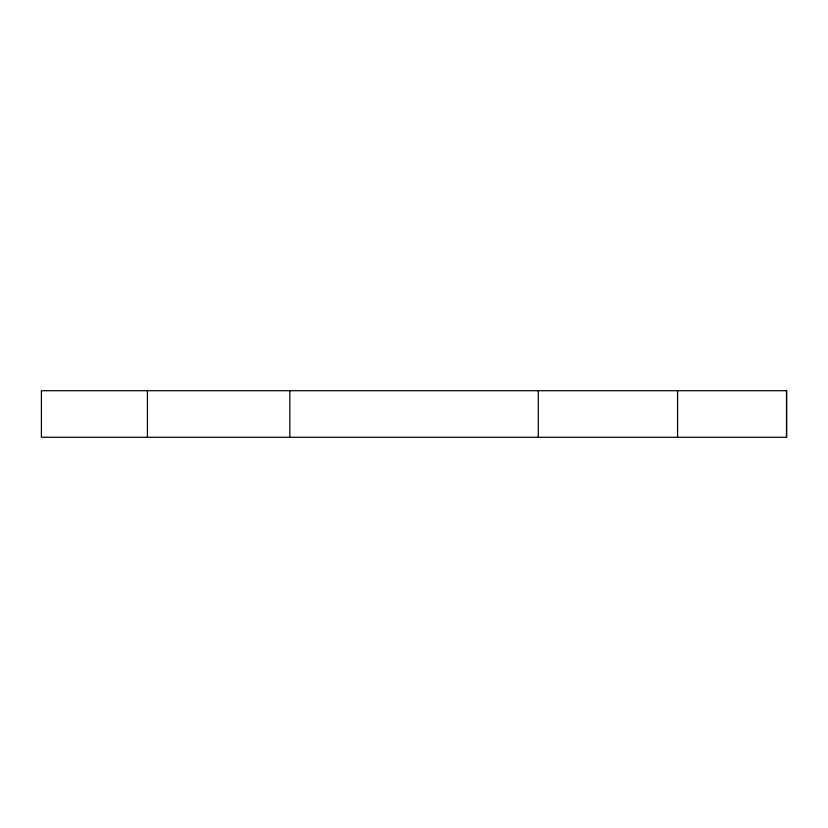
<?xml version="1.0" encoding="UTF-8"?>
<svg xmlns="http://www.w3.org/2000/svg" width="828" height="828" viewBox="0 0 828 828"><rect width="100%" height="100%" fill="white"/><g stroke="black" fill="none" stroke-linecap="round" stroke-linejoin="round"><path stroke-width="1.24" d="M786.517 390.712L786.517 437.287M677.573 390.712L677.573 437.287M538.262 390.712L538.262 437.287M289.831 390.712L289.831 437.287M147.425 390.712L147.425 437.287M786.6 390.712L41.4 390.712L41.4 437.287L786.6 437.287L786.6 390.712"/></g></svg>
